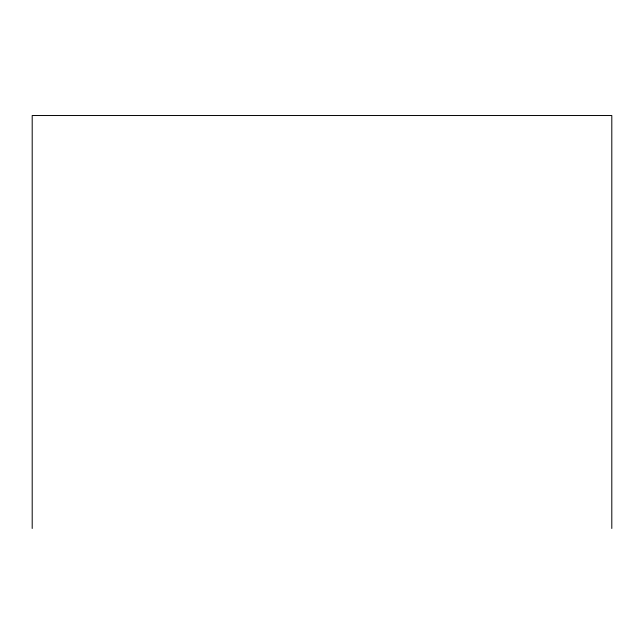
<?xml version="1.0" encoding="UTF-8"?>
<svg xmlns="http://www.w3.org/2000/svg" width="644" height="644" viewBox="0 0 644 644"><rect width="100%" height="100%" fill="white"/><g stroke="black" fill="none" stroke-linecap="round" stroke-linejoin="round"><path stroke-width="0.97" d="M611.8 528.474L611.8 115.526L32.2 115.526L32.2 528.474"/></g></svg>
